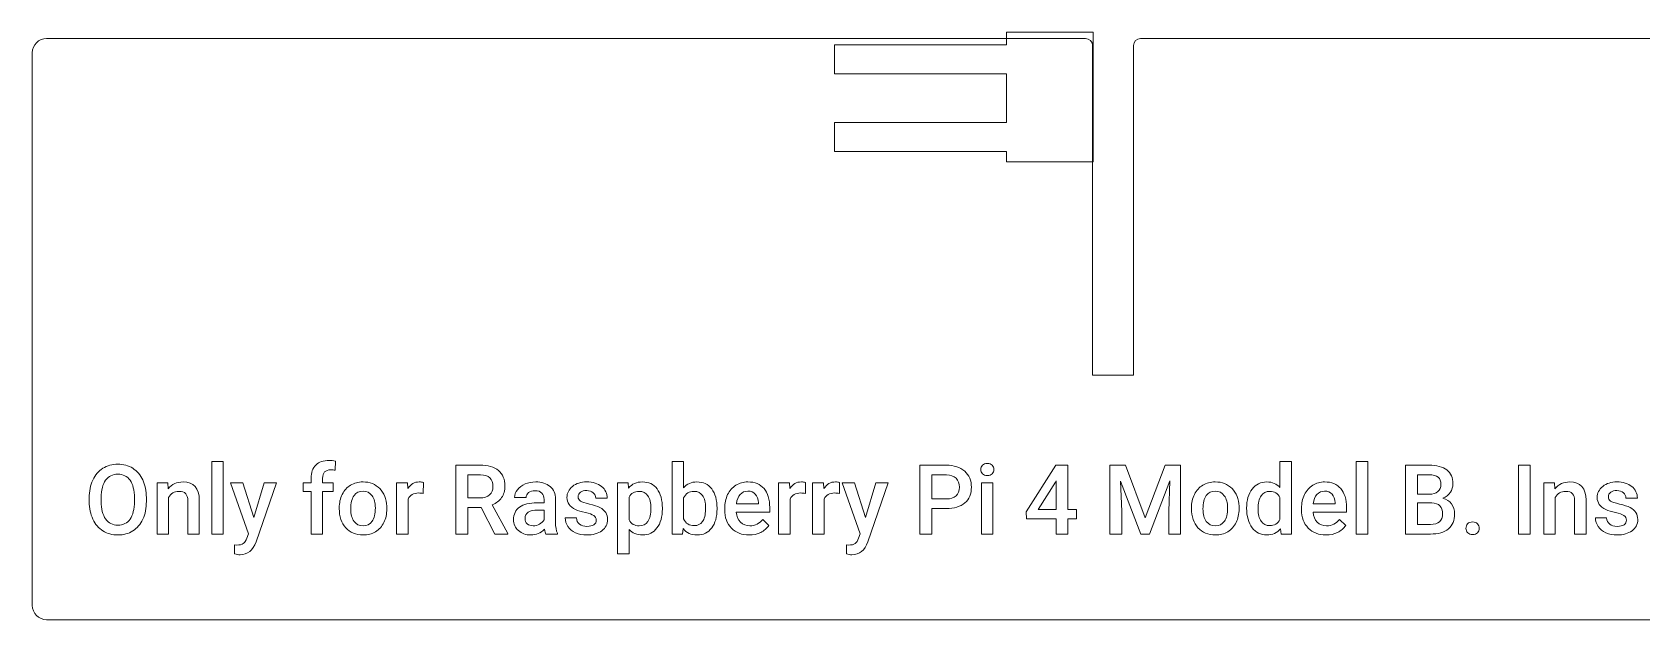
# Model space of a CAD drawing. Header units: millimetres. Extents: x -17 to 102, y 17 to 38.
# Drawn here: x -17.5 to 38.2, y 17.5 to 37.8 of the extents above; entities that cross this region are included whole.
import ezdxf

# ---------------------------------------------------------------- set-up
doc = ezdxf.new("R2010")
doc.units = ezdxf.units.MM
doc.header["$MEASUREMENT"] = 0
doc.layers.add('Layer 1', color=7, linetype='Continuous')

# ---------------------------------------------------------------- blocks, each defined once
blk = doc.blocks.new('block 4')
at = {"layer": 'Layer 1', "color": 5, "lineweight": 9}
blk.add_lwpolyline([(10.292, 34.652), (10.292, 33.652), (16.242, 33.652), (16.242, 33.289), (19.242, 33.289), (19.242, 37.776), (16.242, 37.776), (16.242, 37.337), (10.292, 37.337), (10.292, 36.337), (16.242, 36.337), (16.242, 34.652), (10.292, 34.652)], dxfattribs=at)

msp = doc.modelspace()

# ---------------------------------------------------------------- linework, layer by layer
at = {"layer": 'Layer 1', "color": 1, "lineweight": 9}
for points in [[(-10.852, 20.417), (-11.249, 20.417), (-11.249, 22.931), (-10.852, 22.931), (-10.852, 20.417)], [(28.742, 20.417), (28.344, 20.417), (28.344, 22.931), (28.742, 22.931), (28.742, 20.417)], [(18.367, 21.267), (18.663, 21.267), (18.663, 20.948), (18.367, 20.948), (18.367, 20.417), (17.969, 20.417), (17.969, 20.948), (16.94, 20.948), (16.928, 21.19), (17.956, 22.8), (18.367, 22.8), (18.367, 21.267)], [(20.362, 22.8), (21.049, 20.974), (21.734, 22.8), (22.27, 22.8), (22.27, 20.417), (21.857, 20.417), (21.857, 21.203), (21.898, 22.254), (21.195, 20.417), (20.898, 20.417), (20.196, 22.252), (20.237, 21.203), (20.237, 20.417), (19.825, 20.417), (19.825, 22.8), (20.362, 22.8)], [(34.369, 20.417), (33.957, 20.417), (33.957, 22.8), (34.369, 22.8), (34.369, 20.417)], [(15.779, 20.417), (15.382, 20.417), (15.382, 22.188), (15.779, 22.188), (15.779, 20.417)], [(17.346, 21.267), (17.969, 21.267), (17.969, 22.262), (17.94, 22.209), (17.346, 21.267)]]:
    msp.add_lwpolyline(points, dxfattribs=at)
at = {"layer": 'Layer 1', "color": 7, "lineweight": 9}
msp.add_open_spline([(101.982, 17.452), (101.982, 17.452), (-16.962, 17.452), (-16.962, 17.452), (-17.239, 17.452), (-17.462, 17.676), (-17.462, 17.952), (-17.462, 17.952), (-17.462, 37.06), (-17.462, 37.06), (-17.462, 37.336), (-17.239, 37.56), (-16.962, 37.56), (-16.962, 37.56), (18.976, 37.56), (18.976, 37.56), (19.115, 37.56), (19.226, 37.448), (19.226, 37.31), (19.226, 37.31), (19.226, 25.918), (19.226, 25.918), (19.226, 25.918), (20.638, 25.918), (20.638, 25.918), (20.638, 25.918), (20.638, 37.31), (20.638, 37.31), (20.638, 37.448), (20.749, 37.56), (20.888, 37.56), (20.888, 37.56), (48.257, 37.56), (48.257, 37.56), (48.395, 37.56), (48.507, 37.448), (48.507, 37.31), (48.507, 37.31), (48.507, 25.918), (48.507, 25.918), (48.507, 25.918), (49.918, 25.918), (49.918, 25.918), (49.918, 25.918), (49.918, 37.31), (49.918, 37.31), (49.918, 37.448), (50.03, 37.56), (50.168, 37.56), (50.168, 37.56), (77.538, 37.56), (77.538, 37.56), (77.676, 37.56), (77.788, 37.448), (77.788, 37.31), (77.788, 37.31), (77.788, 25.918), (77.788, 25.918), (77.788, 25.918), (79.199, 25.918), (79.199, 25.918), (79.199, 25.918), (79.199, 37.31), (79.199, 37.31), (79.199, 37.448), (79.311, 37.56), (79.449, 37.56), (79.449, 37.56), (101.982, 37.56), (101.982, 37.56), (102.258, 37.56), (102.482, 37.336), (102.482, 37.06), (102.482, 37.06), (102.482, 17.952), (102.482, 17.952), (102.482, 17.676), (102.258, 17.452), (101.982, 17.452)], degree=3, knots=[0, 0, 0, 0, 1, 1, 1, 2, 2, 2, 3, 3, 3, 4, 4, 4, 5, 5, 5, 6, 6, 6, 7, 7, 7, 8, 8, 8, 9, 9, 9, 10, 10, 10, 11, 11, 11, 12, 12, 12, 13, 13, 13, 14, 14, 14, 15, 15, 15, 16, 16, 16, 17, 17, 17, 18, 18, 18, 19, 19, 19, 20, 20, 20, 21, 21, 21, 22, 22, 22, 23, 23, 23, 24, 24, 24, 25, 25, 25, 26, 26, 26, 26], dxfattribs=at)
at = {"layer": 'Layer 1', "color": 1, "lineweight": 9}
for points, knots in [([(-13.512, 21.547), (-13.512, 21.313), (-13.553, 21.108), (-13.633, 20.932), (-13.714, 20.756), (-13.83, 20.621), (-13.98, 20.526), (-14.13, 20.432), (-14.302, 20.385), (-14.497, 20.385), (-14.691, 20.385), (-14.863, 20.432), (-15.014, 20.526), (-15.165, 20.621), (-15.282, 20.755), (-15.364, 20.93), (-15.446, 21.104), (-15.488, 21.306), (-15.489, 21.534), (-15.489, 21.534), (-15.489, 21.668), (-15.489, 21.668), (-15.489, 21.9), (-15.448, 22.105), (-15.366, 22.283), (-15.283, 22.461), (-15.167, 22.597), (-15.017, 22.691), (-14.867, 22.786), (-14.695, 22.833), (-14.501, 22.833), (-14.307, 22.833), (-14.135, 22.786), (-13.985, 22.693), (-13.834, 22.599), (-13.719, 22.465), (-13.637, 22.29), (-13.555, 22.115), (-13.513, 21.911), (-13.512, 21.679), (-13.512, 21.679), (-13.512, 21.547), (-13.512, 21.547)], [0, 0, 0, 0, 1, 1, 1, 2, 2, 2, 3, 3, 3, 4, 4, 4, 5, 5, 5, 6, 6, 6, 7, 7, 7, 8, 8, 8, 9, 9, 9, 10, 10, 10, 11, 11, 11, 12, 12, 12, 13, 13, 13, 14, 14, 14, 14]), ([(-7.813, 20.417), (-7.813, 20.417), (-7.813, 21.893), (-7.813, 21.893), (-7.813, 21.893), (-8.083, 21.893), (-8.083, 21.893), (-8.083, 21.893), (-8.083, 22.188), (-8.083, 22.188), (-8.083, 22.188), (-7.813, 22.188), (-7.813, 22.188), (-7.813, 22.188), (-7.813, 22.35), (-7.813, 22.35), (-7.813, 22.546), (-7.758, 22.698), (-7.649, 22.805), (-7.54, 22.912), (-7.387, 22.965), (-7.191, 22.965), (-7.121, 22.965), (-7.047, 22.955), (-6.968, 22.936), (-6.968, 22.936), (-6.978, 22.625), (-6.978, 22.625), (-7.022, 22.634), (-7.073, 22.638), (-7.13, 22.638), (-7.32, 22.638), (-7.415, 22.54), (-7.415, 22.345), (-7.415, 22.345), (-7.415, 22.188), (-7.415, 22.188), (-7.415, 22.188), (-7.055, 22.188), (-7.055, 22.188), (-7.055, 22.188), (-7.055, 21.893), (-7.055, 21.893), (-7.055, 21.893), (-7.415, 21.893), (-7.415, 21.893), (-7.415, 21.893), (-7.415, 20.417), (-7.415, 20.417), (-7.415, 20.417), (-7.813, 20.417), (-7.813, 20.417)], [0, 0, 0, 0, 1, 1, 1, 2, 2, 2, 3, 3, 3, 4, 4, 4, 5, 5, 5, 6, 6, 6, 7, 7, 7, 8, 8, 8, 9, 9, 9, 10, 10, 10, 11, 11, 11, 12, 12, 12, 13, 13, 13, 14, 14, 14, 15, 15, 15, 16, 16, 16, 17, 17, 17, 17]), ([(6.231, 21.285), (6.231, 21.01), (6.17, 20.791), (6.047, 20.629), (5.924, 20.466), (5.756, 20.385), (5.541, 20.385), (5.333, 20.385), (5.172, 20.459), (5.056, 20.609), (5.056, 20.609), (5.037, 20.417), (5.037, 20.417), (5.037, 20.417), (4.677, 20.417), (4.677, 20.417), (4.677, 20.417), (4.677, 22.931), (4.677, 22.931), (4.677, 22.931), (5.074, 22.931), (5.074, 22.931), (5.074, 22.931), (5.074, 22.018), (5.074, 22.018), (5.189, 22.153), (5.343, 22.221), (5.537, 22.221), (5.753, 22.221), (5.923, 22.141), (6.046, 21.98), (6.169, 21.82), (6.231, 21.596), (6.231, 21.308), (6.231, 21.308), (6.231, 21.285), (6.231, 21.285)], [0, 0, 0, 0, 1, 1, 1, 2, 2, 2, 3, 3, 3, 4, 4, 4, 5, 5, 5, 6, 6, 6, 7, 7, 7, 8, 8, 8, 9, 9, 9, 10, 10, 10, 11, 11, 11, 12, 12, 12, 12]), ([(15.357, 22.648), (15.357, 22.709), (15.377, 22.76), (15.415, 22.8), (15.454, 22.84), (15.509, 22.861), (15.581, 22.861), (15.653, 22.861), (15.709, 22.84), (15.748, 22.8), (15.788, 22.76), (15.807, 22.709), (15.807, 22.648), (15.807, 22.588), (15.788, 22.538), (15.748, 22.498), (15.709, 22.458), (15.653, 22.438), (15.581, 22.438), (15.509, 22.438), (15.454, 22.458), (15.415, 22.498), (15.377, 22.538), (15.357, 22.588), (15.357, 22.648)], [0, 0, 0, 0, 1, 1, 1, 2, 2, 2, 3, 3, 3, 4, 4, 4, 5, 5, 5, 6, 6, 6, 7, 7, 7, 8, 8, 8, 8]), ([(24.554, 21.316), (24.554, 21.588), (24.617, 21.807), (24.744, 21.973), (24.87, 22.138), (25.04, 22.221), (25.253, 22.221), (25.44, 22.221), (25.592, 22.155), (25.708, 22.024), (25.708, 22.024), (25.708, 22.931), (25.708, 22.931), (25.708, 22.931), (26.105, 22.931), (26.105, 22.931), (26.105, 22.931), (26.105, 20.417), (26.105, 20.417), (26.105, 20.417), (25.745, 20.417), (25.745, 20.417), (25.745, 20.417), (25.726, 20.601), (25.726, 20.601), (25.607, 20.457), (25.448, 20.385), (25.25, 20.385), (25.042, 20.385), (24.875, 20.468), (24.746, 20.635), (24.618, 20.802), (24.554, 21.029), (24.554, 21.316)], [0, 0, 0, 0, 1, 1, 1, 2, 2, 2, 3, 3, 3, 4, 4, 4, 5, 5, 5, 6, 6, 6, 7, 7, 7, 8, 8, 8, 9, 9, 9, 10, 10, 10, 11, 11, 11, 11]), ([(-13.926, 21.671), (-13.926, 21.935), (-13.976, 22.137), (-14.076, 22.278), (-14.176, 22.419), (-14.317, 22.489), (-14.501, 22.489), (-14.68, 22.489), (-14.82, 22.419), (-14.921, 22.279), (-15.021, 22.139), (-15.073, 21.94), (-15.075, 21.684), (-15.075, 21.684), (-15.075, 21.547), (-15.075, 21.547), (-15.075, 21.285), (-15.024, 21.082), (-14.922, 20.939), (-14.82, 20.796), (-14.679, 20.725), (-14.497, 20.725), (-14.314, 20.725), (-14.173, 20.795), (-14.074, 20.934), (-13.976, 21.074), (-13.926, 21.278), (-13.926, 21.547), (-13.926, 21.547), (-13.926, 21.671), (-13.926, 21.671)], [0, 0, 0, 0, 1, 1, 1, 2, 2, 2, 3, 3, 3, 4, 4, 4, 5, 5, 5, 6, 6, 6, 7, 7, 7, 8, 8, 8, 9, 9, 9, 10, 10, 10, 10]), ([(-1.93, 21.334), (-1.93, 21.334), (-2.391, 21.334), (-2.391, 21.334), (-2.391, 21.334), (-2.391, 20.417), (-2.391, 20.417), (-2.391, 20.417), (-2.805, 20.417), (-2.805, 20.417), (-2.805, 20.417), (-2.805, 22.8), (-2.805, 22.8), (-2.805, 22.8), (-1.967, 22.8), (-1.967, 22.8), (-1.692, 22.8), (-1.48, 22.738), (-1.331, 22.615), (-1.181, 22.492), (-1.107, 22.313), (-1.107, 22.079), (-1.107, 21.92), (-1.145, 21.786), (-1.222, 21.679), (-1.299, 21.571), (-1.406, 21.489), (-1.544, 21.431), (-1.544, 21.431), (-1.008, 20.439), (-1.008, 20.439), (-1.008, 20.439), (-1.008, 20.417), (-1.008, 20.417), (-1.008, 20.417), (-1.452, 20.417), (-1.452, 20.417), (-1.452, 20.417), (-1.93, 21.334), (-1.93, 21.334)], [0, 0, 0, 0, 1, 1, 1, 2, 2, 2, 3, 3, 3, 4, 4, 4, 5, 5, 5, 6, 6, 6, 7, 7, 7, 8, 8, 8, 9, 9, 9, 10, 10, 10, 11, 11, 11, 12, 12, 12, 13, 13, 13, 13]), ([(-2.391, 21.668), (-2.391, 21.668), (-1.966, 21.668), (-1.966, 21.668), (-1.826, 21.668), (-1.717, 21.703), (-1.638, 21.773), (-1.56, 21.844), (-1.52, 21.94), (-1.52, 22.062), (-1.52, 22.19), (-1.557, 22.288), (-1.629, 22.358), (-1.702, 22.428), (-1.81, 22.464), (-1.954, 22.466), (-1.954, 22.466), (-2.391, 22.466), (-2.391, 22.466), (-2.391, 22.466), (-2.391, 21.668), (-2.391, 21.668)], [0, 0, 0, 0, 1, 1, 1, 2, 2, 2, 3, 3, 3, 4, 4, 4, 5, 5, 5, 6, 6, 6, 7, 7, 7, 7]), ([(13.667, 21.301), (13.667, 21.301), (13.667, 20.417), (13.667, 20.417), (13.667, 20.417), (13.253, 20.417), (13.253, 20.417), (13.253, 20.417), (13.253, 22.8), (13.253, 22.8), (13.253, 22.8), (14.165, 22.8), (14.165, 22.8), (14.431, 22.8), (14.642, 22.731), (14.799, 22.592), (14.955, 22.453), (15.033, 22.27), (15.033, 22.041), (15.033, 21.808), (14.957, 21.626), (14.803, 21.496), (14.65, 21.366), (14.435, 21.301), (14.16, 21.301), (14.16, 21.301), (13.667, 21.301), (13.667, 21.301)], [0, 0, 0, 0, 1, 1, 1, 2, 2, 2, 3, 3, 3, 4, 4, 4, 5, 5, 5, 6, 6, 6, 7, 7, 7, 8, 8, 8, 9, 9, 9, 9]), ([(13.667, 21.635), (13.667, 21.635), (14.165, 21.635), (14.165, 21.635), (14.312, 21.635), (14.424, 21.669), (14.501, 21.739), (14.579, 21.808), (14.618, 21.908), (14.618, 22.039), (14.618, 22.168), (14.578, 22.27), (14.5, 22.348), (14.421, 22.424), (14.313, 22.464), (14.176, 22.466), (14.176, 22.466), (13.667, 22.466), (13.667, 22.466), (13.667, 22.466), (13.667, 21.635), (13.667, 21.635)], [0, 0, 0, 0, 1, 1, 1, 2, 2, 2, 3, 3, 3, 4, 4, 4, 5, 5, 5, 6, 6, 6, 7, 7, 7, 7]), ([(30.048, 20.417), (30.048, 20.417), (30.048, 22.8), (30.048, 22.8), (30.048, 22.8), (30.864, 22.8), (30.864, 22.8), (31.134, 22.8), (31.339, 22.746), (31.479, 22.638), (31.62, 22.53), (31.691, 22.369), (31.691, 22.155), (31.691, 22.046), (31.661, 21.948), (31.602, 21.861), (31.543, 21.773), (31.457, 21.706), (31.344, 21.658), (31.472, 21.623), (31.572, 21.557), (31.642, 21.461), (31.713, 21.364), (31.748, 21.248), (31.748, 21.113), (31.748, 20.889), (31.676, 20.717), (31.533, 20.597), (31.389, 20.477), (31.184, 20.417), (30.916, 20.417), (30.916, 20.417), (30.048, 20.417), (30.048, 20.417)], [0, 0, 0, 0, 1, 1, 1, 2, 2, 2, 3, 3, 3, 4, 4, 4, 5, 5, 5, 6, 6, 6, 7, 7, 7, 8, 8, 8, 9, 9, 9, 10, 10, 10, 11, 11, 11, 11]), ([(30.462, 21.797), (30.462, 21.797), (30.868, 21.797), (30.868, 21.797), (30.996, 21.797), (31.097, 21.826), (31.169, 21.884), (31.242, 21.943), (31.278, 22.026), (31.278, 22.132), (31.278, 22.25), (31.245, 22.335), (31.178, 22.388), (31.11, 22.44), (31.006, 22.466), (30.864, 22.466), (30.864, 22.466), (30.462, 22.466), (30.462, 22.466), (30.462, 22.466), (30.462, 21.797), (30.462, 21.797)], [0, 0, 0, 0, 1, 1, 1, 2, 2, 2, 3, 3, 3, 4, 4, 4, 5, 5, 5, 6, 6, 6, 7, 7, 7, 7]), ([(-12.769, 22.188), (-12.769, 22.188), (-12.758, 21.983), (-12.758, 21.983), (-12.627, 22.142), (-12.455, 22.221), (-12.242, 22.221), (-11.874, 22.221), (-11.686, 22.01), (-11.68, 21.587), (-11.68, 21.587), (-11.68, 20.417), (-11.68, 20.417), (-11.68, 20.417), (-12.077, 20.417), (-12.077, 20.417), (-12.077, 20.417), (-12.077, 21.565), (-12.077, 21.565), (-12.077, 21.677), (-12.102, 21.76), (-12.15, 21.814), (-12.199, 21.868), (-12.278, 21.895), (-12.388, 21.895), (-12.548, 21.895), (-12.668, 21.823), (-12.747, 21.678), (-12.747, 21.678), (-12.747, 20.417), (-12.747, 20.417), (-12.747, 20.417), (-13.144, 20.417), (-13.144, 20.417), (-13.144, 20.417), (-13.144, 22.188), (-13.144, 22.188), (-13.144, 22.188), (-12.769, 22.188), (-12.769, 22.188)], [0, 0, 0, 0, 1, 1, 1, 2, 2, 2, 3, 3, 3, 4, 4, 4, 5, 5, 5, 6, 6, 6, 7, 7, 7, 8, 8, 8, 9, 9, 9, 10, 10, 10, 11, 11, 11, 12, 12, 12, 13, 13, 13, 13]), ([(-9.799, 20.987), (-9.799, 20.987), (-9.439, 22.188), (-9.439, 22.188), (-9.439, 22.188), (-9.015, 22.188), (-9.015, 22.188), (-9.015, 22.188), (-9.719, 20.149), (-9.719, 20.149), (-9.827, 19.851), (-10.01, 19.702), (-10.269, 19.702), (-10.327, 19.702), (-10.391, 19.712), (-10.461, 19.732), (-10.461, 19.732), (-10.461, 20.041), (-10.461, 20.041), (-10.461, 20.041), (-10.385, 20.036), (-10.385, 20.036), (-10.285, 20.036), (-10.209, 20.054), (-10.159, 20.091), (-10.108, 20.127), (-10.068, 20.189), (-10.038, 20.275), (-10.038, 20.275), (-9.981, 20.427), (-9.981, 20.427), (-9.981, 20.427), (-10.603, 22.188), (-10.603, 22.188), (-10.603, 22.188), (-10.174, 22.188), (-10.174, 22.188), (-10.174, 22.188), (-9.799, 20.987), (-9.799, 20.987)], [0, 0, 0, 0, 1, 1, 1, 2, 2, 2, 3, 3, 3, 4, 4, 4, 5, 5, 5, 6, 6, 6, 7, 7, 7, 8, 8, 8, 9, 9, 9, 10, 10, 10, 11, 11, 11, 12, 12, 12, 13, 13, 13, 13]), ([(-6.839, 21.319), (-6.839, 21.493), (-6.805, 21.649), (-6.736, 21.788), (-6.667, 21.927), (-6.571, 22.034), (-6.446, 22.109), (-6.322, 22.183), (-6.179, 22.221), (-6.017, 22.221), (-5.779, 22.221), (-5.585, 22.144), (-5.436, 21.99), (-5.287, 21.836), (-5.206, 21.632), (-5.194, 21.378), (-5.194, 21.378), (-5.193, 21.285), (-5.193, 21.285), (-5.193, 21.11), (-5.226, 20.954), (-5.293, 20.817), (-5.36, 20.679), (-5.457, 20.573), (-5.581, 20.498), (-5.706, 20.422), (-5.851, 20.385), (-6.014, 20.385), (-6.264, 20.385), (-6.464, 20.468), (-6.614, 20.634), (-6.764, 20.8), (-6.839, 21.022), (-6.839, 21.299), (-6.839, 21.299), (-6.839, 21.319), (-6.839, 21.319)], [0, 0, 0, 0, 1, 1, 1, 2, 2, 2, 3, 3, 3, 4, 4, 4, 5, 5, 5, 6, 6, 6, 7, 7, 7, 8, 8, 8, 9, 9, 9, 10, 10, 10, 11, 11, 11, 12, 12, 12, 12]), ([(-6.441, 21.285), (-6.441, 21.103), (-6.404, 20.96), (-6.328, 20.857), (-6.253, 20.754), (-6.148, 20.702), (-6.014, 20.702), (-5.88, 20.702), (-5.776, 20.754), (-5.701, 20.859), (-5.626, 20.964), (-5.589, 21.117), (-5.589, 21.319), (-5.589, 21.498), (-5.627, 21.64), (-5.704, 21.744), (-5.781, 21.849), (-5.885, 21.902), (-6.017, 21.902), (-6.147, 21.902), (-6.25, 21.85), (-6.327, 21.747), (-6.403, 21.644), (-6.441, 21.49), (-6.441, 21.285)], [0, 0, 0, 0, 1, 1, 1, 2, 2, 2, 3, 3, 3, 4, 4, 4, 5, 5, 5, 6, 6, 6, 7, 7, 7, 8, 8, 8, 8]), ([(-3.93, 21.825), (-3.982, 21.833), (-4.036, 21.838), (-4.092, 21.838), (-4.274, 21.838), (-4.396, 21.768), (-4.46, 21.628), (-4.46, 21.628), (-4.46, 20.417), (-4.46, 20.417), (-4.46, 20.417), (-4.857, 20.417), (-4.857, 20.417), (-4.857, 20.417), (-4.857, 22.188), (-4.857, 22.188), (-4.857, 22.188), (-4.478, 22.188), (-4.478, 22.188), (-4.478, 22.188), (-4.468, 21.99), (-4.468, 21.99), (-4.372, 22.144), (-4.239, 22.221), (-4.069, 22.221), (-4.012, 22.221), (-3.965, 22.213), (-3.928, 22.198), (-3.928, 22.198), (-3.93, 21.825), (-3.93, 21.825)], [0, 0, 0, 0, 1, 1, 1, 2, 2, 2, 3, 3, 3, 4, 4, 4, 5, 5, 5, 6, 6, 6, 7, 7, 7, 8, 8, 8, 9, 9, 9, 10, 10, 10, 10]), ([(0.305, 20.417), (0.288, 20.451), (0.273, 20.506), (0.26, 20.583), (0.133, 20.451), (-0.022, 20.385), (-0.205, 20.385), (-0.383, 20.385), (-0.528, 20.435), (-0.64, 20.537), (-0.753, 20.638), (-0.809, 20.764), (-0.809, 20.913), (-0.809, 21.102), (-0.739, 21.247), (-0.599, 21.348), (-0.459, 21.448), (-0.258, 21.499), (0.003, 21.499), (0.003, 21.499), (0.246, 21.499), (0.246, 21.499), (0.246, 21.499), (0.246, 21.615), (0.246, 21.615), (0.246, 21.707), (0.221, 21.78), (0.17, 21.835), (0.118, 21.89), (0.04, 21.918), (-0.064, 21.918), (-0.155, 21.918), (-0.229, 21.895), (-0.287, 21.85), (-0.345, 21.805), (-0.374, 21.747), (-0.374, 21.678), (-0.374, 21.678), (-0.771, 21.678), (-0.771, 21.678), (-0.771, 21.774), (-0.739, 21.865), (-0.675, 21.95), (-0.61, 22.034), (-0.523, 22.101), (-0.412, 22.149), (-0.301, 22.197), (-0.178, 22.221), (-0.042, 22.221), (0.166, 22.221), (0.331, 22.169), (0.454, 22.064), (0.578, 21.96), (0.641, 21.814), (0.644, 21.625), (0.644, 21.625), (0.644, 20.827), (0.644, 20.827), (0.644, 20.667), (0.667, 20.54), (0.711, 20.445), (0.711, 20.445), (0.711, 20.417), (0.711, 20.417), (0.711, 20.417), (0.305, 20.417), (0.305, 20.417)], [0, 0, 0, 0, 1, 1, 1, 2, 2, 2, 3, 3, 3, 4, 4, 4, 5, 5, 5, 6, 6, 6, 7, 7, 7, 8, 8, 8, 9, 9, 9, 10, 10, 10, 11, 11, 11, 12, 12, 12, 13, 13, 13, 14, 14, 14, 15, 15, 15, 16, 16, 16, 17, 17, 17, 18, 18, 18, 19, 19, 19, 20, 20, 20, 21, 21, 21, 22, 22, 22, 22]), ([(2.053, 20.898), (2.053, 20.969), (2.024, 21.023), (1.966, 21.061), (1.907, 21.097), (1.81, 21.13), (1.675, 21.159), (1.54, 21.187), (1.427, 21.223), (1.337, 21.267), (1.138, 21.363), (1.039, 21.502), (1.039, 21.684), (1.039, 21.837), (1.103, 21.964), (1.232, 22.067), (1.36, 22.17), (1.524, 22.221), (1.723, 22.221), (1.934, 22.221), (2.105, 22.168), (2.236, 22.063), (2.366, 21.959), (2.431, 21.823), (2.431, 21.656), (2.431, 21.656), (2.033, 21.656), (2.033, 21.656), (2.033, 21.732), (2.005, 21.796), (1.948, 21.847), (1.892, 21.897), (1.816, 21.923), (1.723, 21.923), (1.635, 21.923), (1.564, 21.903), (1.509, 21.862), (1.454, 21.822), (1.426, 21.768), (1.426, 21.7), (1.426, 21.639), (1.452, 21.592), (1.503, 21.558), (1.555, 21.524), (1.658, 21.49), (1.814, 21.456), (1.97, 21.421), (2.093, 21.38), (2.182, 21.333), (2.27, 21.286), (2.336, 21.228), (2.38, 21.162), (2.423, 21.095), (2.444, 21.015), (2.444, 20.92), (2.444, 20.76), (2.378, 20.631), (2.246, 20.533), (2.114, 20.434), (1.941, 20.385), (1.728, 20.385), (1.583, 20.385), (1.453, 20.411), (1.34, 20.463), (1.226, 20.516), (1.138, 20.588), (1.075, 20.679), (1.011, 20.771), (0.98, 20.87), (0.98, 20.975), (0.98, 20.975), (1.366, 20.975), (1.366, 20.975), (1.371, 20.881), (1.407, 20.809), (1.472, 20.758), (1.538, 20.708), (1.625, 20.683), (1.732, 20.683), (1.837, 20.683), (1.917, 20.702), (1.971, 20.742), (2.026, 20.782), (2.053, 20.834), (2.053, 20.898)], [0, 0, 0, 0, 1, 1, 1, 2, 2, 2, 3, 3, 3, 4, 4, 4, 5, 5, 5, 6, 6, 6, 7, 7, 7, 8, 8, 8, 9, 9, 9, 10, 10, 10, 11, 11, 11, 12, 12, 12, 13, 13, 13, 14, 14, 14, 15, 15, 15, 16, 16, 16, 17, 17, 17, 18, 18, 18, 19, 19, 19, 20, 20, 20, 21, 21, 21, 22, 22, 22, 23, 23, 23, 24, 24, 24, 25, 25, 25, 26, 26, 26, 27, 27, 27, 28, 28, 28, 28]), ([(4.341, 21.285), (4.341, 21.011), (4.279, 20.792), (4.154, 20.629), (4.03, 20.466), (3.863, 20.385), (3.654, 20.385), (3.46, 20.385), (3.304, 20.448), (3.187, 20.576), (3.187, 20.576), (3.187, 19.737), (3.187, 19.737), (3.187, 19.737), (2.79, 19.737), (2.79, 19.737), (2.79, 19.737), (2.79, 22.188), (2.79, 22.188), (2.79, 22.188), (3.156, 22.188), (3.156, 22.188), (3.156, 22.188), (3.173, 22.008), (3.173, 22.008), (3.289, 22.15), (3.448, 22.221), (3.649, 22.221), (3.865, 22.221), (4.034, 22.14), (4.157, 21.979), (4.28, 21.818), (4.341, 21.595), (4.341, 21.309), (4.341, 21.309), (4.341, 21.285), (4.341, 21.285)], [0, 0, 0, 0, 1, 1, 1, 2, 2, 2, 3, 3, 3, 4, 4, 4, 5, 5, 5, 6, 6, 6, 7, 7, 7, 8, 8, 8, 9, 9, 9, 10, 10, 10, 11, 11, 11, 12, 12, 12, 12]), ([(3.945, 21.319), (3.945, 21.496), (3.91, 21.636), (3.839, 21.74), (3.769, 21.843), (3.669, 21.895), (3.538, 21.895), (3.375, 21.895), (3.258, 21.828), (3.187, 21.694), (3.187, 21.694), (3.187, 20.908), (3.187, 20.908), (3.259, 20.771), (3.377, 20.702), (3.541, 20.702), (3.667, 20.702), (3.766, 20.753), (3.838, 20.855), (3.909, 20.957), (3.945, 21.112), (3.945, 21.319)], [0, 0, 0, 0, 1, 1, 1, 2, 2, 2, 3, 3, 3, 4, 4, 4, 5, 5, 5, 6, 6, 6, 7, 7, 7, 7]), ([(5.833, 21.319), (5.833, 21.511), (5.8, 21.655), (5.732, 21.751), (5.664, 21.847), (5.566, 21.895), (5.438, 21.895), (5.265, 21.895), (5.144, 21.82), (5.074, 21.669), (5.074, 21.669), (5.074, 20.939), (5.074, 20.939), (5.145, 20.786), (5.267, 20.709), (5.441, 20.709), (5.565, 20.709), (5.661, 20.755), (5.729, 20.848), (5.796, 20.94), (5.831, 21.081), (5.833, 21.268), (5.833, 21.268), (5.833, 21.319), (5.833, 21.319)], [0, 0, 0, 0, 1, 1, 1, 2, 2, 2, 3, 3, 3, 4, 4, 4, 5, 5, 5, 6, 6, 6, 7, 7, 7, 8, 8, 8, 8]), ([(7.344, 20.385), (7.092, 20.385), (6.887, 20.464), (6.731, 20.623), (6.574, 20.782), (6.496, 20.993), (6.496, 21.257), (6.496, 21.257), (6.496, 21.306), (6.496, 21.306), (6.496, 21.483), (6.53, 21.641), (6.598, 21.78), (6.667, 21.919), (6.762, 22.027), (6.886, 22.104), (7.009, 22.182), (7.146, 22.221), (7.298, 22.221), (7.539, 22.221), (7.725, 22.144), (7.857, 21.99), (7.988, 21.836), (8.054, 21.618), (8.054, 21.337), (8.054, 21.337), (8.054, 21.177), (8.054, 21.177), (8.054, 21.177), (6.897, 21.177), (6.897, 21.177), (6.909, 21.031), (6.958, 20.915), (7.043, 20.83), (7.129, 20.745), (7.237, 20.702), (7.367, 20.702), (7.549, 20.702), (7.697, 20.776), (7.812, 20.923), (7.812, 20.923), (8.026, 20.718), (8.026, 20.718), (7.955, 20.613), (7.861, 20.53), (7.742, 20.472), (7.624, 20.414), (7.491, 20.385), (7.344, 20.385)], [0, 0, 0, 0, 1, 1, 1, 2, 2, 2, 3, 3, 3, 4, 4, 4, 5, 5, 5, 6, 6, 6, 7, 7, 7, 8, 8, 8, 9, 9, 9, 10, 10, 10, 11, 11, 11, 12, 12, 12, 13, 13, 13, 14, 14, 14, 15, 15, 15, 16, 16, 16, 16]), ([(7.296, 21.902), (7.187, 21.902), (7.099, 21.863), (7.032, 21.787), (6.965, 21.711), (6.922, 21.604), (6.904, 21.468), (6.904, 21.468), (7.661, 21.468), (7.661, 21.468), (7.661, 21.468), (7.661, 21.497), (7.661, 21.497), (7.653, 21.63), (7.617, 21.731), (7.555, 21.799), (7.493, 21.867), (7.407, 21.902), (7.296, 21.902)], [0, 0, 0, 0, 1, 1, 1, 2, 2, 2, 3, 3, 3, 4, 4, 4, 5, 5, 5, 6, 6, 6, 6]), ([(9.29, 21.825), (9.237, 21.833), (9.183, 21.838), (9.128, 21.838), (8.945, 21.838), (8.823, 21.768), (8.759, 21.628), (8.759, 21.628), (8.759, 20.417), (8.759, 20.417), (8.759, 20.417), (8.362, 20.417), (8.362, 20.417), (8.362, 20.417), (8.362, 22.188), (8.362, 22.188), (8.362, 22.188), (8.741, 22.188), (8.741, 22.188), (8.741, 22.188), (8.751, 21.99), (8.751, 21.99), (8.847, 22.144), (8.98, 22.221), (9.151, 22.221), (9.207, 22.221), (9.254, 22.213), (9.291, 22.198), (9.291, 22.198), (9.29, 21.825), (9.29, 21.825)], [0, 0, 0, 0, 1, 1, 1, 2, 2, 2, 3, 3, 3, 4, 4, 4, 5, 5, 5, 6, 6, 6, 7, 7, 7, 8, 8, 8, 9, 9, 9, 10, 10, 10, 10]), ([(10.468, 21.825), (10.415, 21.833), (10.361, 21.838), (10.306, 21.838), (10.124, 21.838), (10.001, 21.768), (9.938, 21.628), (9.938, 21.628), (9.938, 20.417), (9.938, 20.417), (9.938, 20.417), (9.54, 20.417), (9.54, 20.417), (9.54, 20.417), (9.54, 22.188), (9.54, 22.188), (9.54, 22.188), (9.92, 22.188), (9.92, 22.188), (9.92, 22.188), (9.929, 21.99), (9.929, 21.99), (10.025, 22.144), (10.159, 22.221), (10.329, 22.221), (10.385, 22.221), (10.432, 22.213), (10.469, 22.198), (10.469, 22.198), (10.468, 21.825), (10.468, 21.825)], [0, 0, 0, 0, 1, 1, 1, 2, 2, 2, 3, 3, 3, 4, 4, 4, 5, 5, 5, 6, 6, 6, 7, 7, 7, 8, 8, 8, 9, 9, 9, 10, 10, 10, 10]), ([(11.368, 20.987), (11.368, 20.987), (11.728, 22.188), (11.728, 22.188), (11.728, 22.188), (12.152, 22.188), (12.152, 22.188), (12.152, 22.188), (11.448, 20.149), (11.448, 20.149), (11.34, 19.851), (11.157, 19.702), (10.898, 19.702), (10.84, 19.702), (10.776, 19.712), (10.706, 19.732), (10.706, 19.732), (10.706, 20.041), (10.706, 20.041), (10.706, 20.041), (10.782, 20.036), (10.782, 20.036), (10.882, 20.036), (10.958, 20.054), (11.008, 20.091), (11.059, 20.127), (11.099, 20.189), (11.129, 20.275), (11.129, 20.275), (11.186, 20.427), (11.186, 20.427), (11.186, 20.427), (10.564, 22.188), (10.564, 22.188), (10.564, 22.188), (10.993, 22.188), (10.993, 22.188), (10.993, 22.188), (11.368, 20.987), (11.368, 20.987)], [0, 0, 0, 0, 1, 1, 1, 2, 2, 2, 3, 3, 3, 4, 4, 4, 5, 5, 5, 6, 6, 6, 7, 7, 7, 8, 8, 8, 9, 9, 9, 10, 10, 10, 11, 11, 11, 12, 12, 12, 13, 13, 13, 13]), ([(22.646, 21.319), (22.646, 21.493), (22.68, 21.649), (22.749, 21.788), (22.818, 21.927), (22.914, 22.034), (23.039, 22.109), (23.163, 22.183), (23.306, 22.221), (23.467, 22.221), (23.706, 22.221), (23.9, 22.144), (24.049, 21.99), (24.198, 21.836), (24.278, 21.632), (24.291, 21.378), (24.291, 21.378), (24.292, 21.285), (24.292, 21.285), (24.292, 21.11), (24.259, 20.954), (24.191, 20.817), (24.124, 20.679), (24.028, 20.573), (23.903, 20.498), (23.779, 20.422), (23.634, 20.385), (23.471, 20.385), (23.221, 20.385), (23.021, 20.468), (22.871, 20.634), (22.721, 20.8), (22.646, 21.022), (22.646, 21.299), (22.646, 21.299), (22.646, 21.319), (22.646, 21.319)], [0, 0, 0, 0, 1, 1, 1, 2, 2, 2, 3, 3, 3, 4, 4, 4, 5, 5, 5, 6, 6, 6, 7, 7, 7, 8, 8, 8, 9, 9, 9, 10, 10, 10, 11, 11, 11, 12, 12, 12, 12]), ([(23.044, 21.285), (23.044, 21.103), (23.081, 20.96), (23.156, 20.857), (23.232, 20.754), (23.337, 20.702), (23.471, 20.702), (23.605, 20.702), (23.709, 20.754), (23.784, 20.859), (23.859, 20.964), (23.896, 21.117), (23.896, 21.319), (23.896, 21.498), (23.858, 21.64), (23.781, 21.744), (23.704, 21.849), (23.599, 21.902), (23.467, 21.902), (23.338, 21.902), (23.234, 21.85), (23.158, 21.747), (23.082, 21.644), (23.044, 21.49), (23.044, 21.285)], [0, 0, 0, 0, 1, 1, 1, 2, 2, 2, 3, 3, 3, 4, 4, 4, 5, 5, 5, 6, 6, 6, 7, 7, 7, 8, 8, 8, 8]), ([(24.952, 21.281), (24.952, 21.102), (24.986, 20.961), (25.056, 20.86), (25.125, 20.759), (25.223, 20.709), (25.351, 20.709), (25.514, 20.709), (25.633, 20.781), (25.708, 20.926), (25.708, 20.926), (25.708, 21.682), (25.708, 21.682), (25.635, 21.824), (25.517, 21.895), (25.354, 21.895), (25.226, 21.895), (25.126, 21.844), (25.057, 21.742), (24.987, 21.64), (24.952, 21.486), (24.952, 21.281)], [0, 0, 0, 0, 1, 1, 1, 2, 2, 2, 3, 3, 3, 4, 4, 4, 5, 5, 5, 6, 6, 6, 7, 7, 7, 7]), ([(27.3, 20.385), (27.048, 20.385), (26.844, 20.464), (26.687, 20.623), (26.531, 20.782), (26.452, 20.993), (26.452, 21.257), (26.452, 21.257), (26.452, 21.306), (26.452, 21.306), (26.452, 21.483), (26.486, 21.641), (26.555, 21.78), (26.623, 21.919), (26.719, 22.027), (26.842, 22.104), (26.965, 22.182), (27.103, 22.221), (27.254, 22.221), (27.495, 22.221), (27.682, 22.144), (27.813, 21.99), (27.945, 21.836), (28.01, 21.618), (28.01, 21.337), (28.01, 21.337), (28.01, 21.177), (28.01, 21.177), (28.01, 21.177), (26.853, 21.177), (26.853, 21.177), (26.865, 21.031), (26.914, 20.915), (27, 20.83), (27.085, 20.745), (27.193, 20.702), (27.323, 20.702), (27.505, 20.702), (27.654, 20.776), (27.768, 20.923), (27.768, 20.923), (27.982, 20.718), (27.982, 20.718), (27.911, 20.613), (27.817, 20.53), (27.699, 20.472), (27.58, 20.414), (27.447, 20.385), (27.3, 20.385)], [0, 0, 0, 0, 1, 1, 1, 2, 2, 2, 3, 3, 3, 4, 4, 4, 5, 5, 5, 6, 6, 6, 7, 7, 7, 8, 8, 8, 9, 9, 9, 10, 10, 10, 11, 11, 11, 12, 12, 12, 13, 13, 13, 14, 14, 14, 15, 15, 15, 16, 16, 16, 16]), ([(27.253, 21.902), (27.144, 21.902), (27.055, 21.863), (26.988, 21.787), (26.921, 21.711), (26.878, 21.604), (26.86, 21.468), (26.86, 21.468), (27.617, 21.468), (27.617, 21.468), (27.617, 21.468), (27.617, 21.497), (27.617, 21.497), (27.609, 21.63), (27.573, 21.731), (27.511, 21.799), (27.449, 21.867), (27.363, 21.902), (27.253, 21.902)], [0, 0, 0, 0, 1, 1, 1, 2, 2, 2, 3, 3, 3, 4, 4, 4, 5, 5, 5, 6, 6, 6, 6]), ([(35.209, 22.188), (35.209, 22.188), (35.22, 21.983), (35.22, 21.983), (35.351, 22.142), (35.523, 22.221), (35.736, 22.221), (36.105, 22.221), (36.292, 22.01), (36.299, 21.587), (36.299, 21.587), (36.299, 20.417), (36.299, 20.417), (36.299, 20.417), (35.901, 20.417), (35.901, 20.417), (35.901, 20.417), (35.901, 21.565), (35.901, 21.565), (35.901, 21.677), (35.877, 21.76), (35.828, 21.814), (35.78, 21.868), (35.7, 21.895), (35.59, 21.895), (35.43, 21.895), (35.31, 21.823), (35.232, 21.678), (35.232, 21.678), (35.232, 20.417), (35.232, 20.417), (35.232, 20.417), (34.834, 20.417), (34.834, 20.417), (34.834, 20.417), (34.834, 22.188), (34.834, 22.188), (34.834, 22.188), (35.209, 22.188), (35.209, 22.188)], [0, 0, 0, 0, 1, 1, 1, 2, 2, 2, 3, 3, 3, 4, 4, 4, 5, 5, 5, 6, 6, 6, 7, 7, 7, 8, 8, 8, 9, 9, 9, 10, 10, 10, 11, 11, 11, 12, 12, 12, 13, 13, 13, 13]), ([(37.696, 20.898), (37.696, 20.969), (37.667, 21.023), (37.609, 21.061), (37.55, 21.097), (37.453, 21.13), (37.318, 21.159), (37.183, 21.187), (37.07, 21.223), (36.979, 21.267), (36.781, 21.363), (36.681, 21.502), (36.681, 21.684), (36.681, 21.837), (36.746, 21.964), (36.875, 22.067), (37.003, 22.17), (37.167, 22.221), (37.366, 22.221), (37.577, 22.221), (37.748, 22.168), (37.879, 22.063), (38.009, 21.959), (38.074, 21.823), (38.074, 21.656), (38.074, 21.656), (37.676, 21.656), (37.676, 21.656), (37.676, 21.732), (37.648, 21.796), (37.591, 21.847), (37.535, 21.897), (37.459, 21.923), (37.366, 21.923), (37.278, 21.923), (37.207, 21.903), (37.152, 21.862), (37.097, 21.822), (37.069, 21.768), (37.069, 21.7), (37.069, 21.639), (37.095, 21.592), (37.146, 21.558), (37.198, 21.524), (37.301, 21.49), (37.457, 21.456), (37.613, 21.421), (37.736, 21.38), (37.825, 21.333), (37.913, 21.286), (37.979, 21.228), (38.023, 21.162), (38.066, 21.095), (38.087, 21.015), (38.087, 20.92), (38.087, 20.76), (38.021, 20.631), (37.889, 20.533), (37.757, 20.434), (37.584, 20.385), (37.371, 20.385), (37.225, 20.385), (37.096, 20.411), (36.983, 20.463), (36.869, 20.516), (36.781, 20.588), (36.718, 20.679), (36.654, 20.771), (36.623, 20.87), (36.623, 20.975), (36.623, 20.975), (37.009, 20.975), (37.009, 20.975), (37.014, 20.881), (37.05, 20.809), (37.115, 20.758), (37.181, 20.708), (37.267, 20.683), (37.375, 20.683), (37.48, 20.683), (37.56, 20.702), (37.614, 20.742), (37.669, 20.782), (37.696, 20.834), (37.696, 20.898)], [0, 0, 0, 0, 1, 1, 1, 2, 2, 2, 3, 3, 3, 4, 4, 4, 5, 5, 5, 6, 6, 6, 7, 7, 7, 8, 8, 8, 9, 9, 9, 10, 10, 10, 11, 11, 11, 12, 12, 12, 13, 13, 13, 14, 14, 14, 15, 15, 15, 16, 16, 16, 17, 17, 17, 18, 18, 18, 19, 19, 19, 20, 20, 20, 21, 21, 21, 22, 22, 22, 23, 23, 23, 24, 24, 24, 25, 25, 25, 26, 26, 26, 27, 27, 27, 28, 28, 28, 28]), ([(-0.131, 20.704), (-0.053, 20.704), (0.021, 20.723), (0.09, 20.761), (0.16, 20.799), (0.212, 20.85), (0.246, 20.915), (0.246, 20.915), (0.246, 21.249), (0.246, 21.249), (0.246, 21.249), (0.032, 21.249), (0.032, 21.249), (-0.115, 21.249), (-0.226, 21.223), (-0.3, 21.172), (-0.374, 21.121), (-0.411, 21.048), (-0.411, 20.954), (-0.411, 20.878), (-0.386, 20.817), (-0.335, 20.772), (-0.284, 20.726), (-0.217, 20.704), (-0.131, 20.704)], [0, 0, 0, 0, 1, 1, 1, 2, 2, 2, 3, 3, 3, 4, 4, 4, 5, 5, 5, 6, 6, 6, 7, 7, 7, 8, 8, 8, 8]), ([(30.462, 21.493), (30.462, 21.493), (30.462, 20.748), (30.462, 20.748), (30.462, 20.748), (30.921, 20.748), (30.921, 20.748), (31.051, 20.748), (31.153, 20.78), (31.226, 20.845), (31.299, 20.909), (31.335, 20.998), (31.335, 21.113), (31.335, 21.361), (31.209, 21.487), (30.956, 21.493), (30.956, 21.493), (30.462, 21.493), (30.462, 21.493)], [0, 0, 0, 0, 1, 1, 1, 2, 2, 2, 3, 3, 3, 4, 4, 4, 5, 5, 5, 6, 6, 6, 6]), ([(32.371, 20.836), (32.446, 20.836), (32.503, 20.815), (32.543, 20.773), (32.584, 20.731), (32.604, 20.678), (32.604, 20.615), (32.604, 20.553), (32.584, 20.502), (32.543, 20.461), (32.503, 20.42), (32.446, 20.399), (32.371, 20.399), (32.3, 20.399), (32.244, 20.419), (32.203, 20.46), (32.161, 20.5), (32.141, 20.552), (32.141, 20.615), (32.141, 20.678), (32.161, 20.731), (32.201, 20.773), (32.241, 20.815), (32.298, 20.836), (32.371, 20.836)], [0, 0, 0, 0, 1, 1, 1, 2, 2, 2, 3, 3, 3, 4, 4, 4, 5, 5, 5, 6, 6, 6, 7, 7, 7, 8, 8, 8, 8])]:
    msp.add_open_spline(points, degree=3, knots=knots, dxfattribs=at)

# ---------------------------------------------------------------- block references
at = {"layer": 'Layer 1'}
msp.add_blockref('block 4', (0, 0), dxfattribs=at)

doc.saveas('drawing.dxf')
